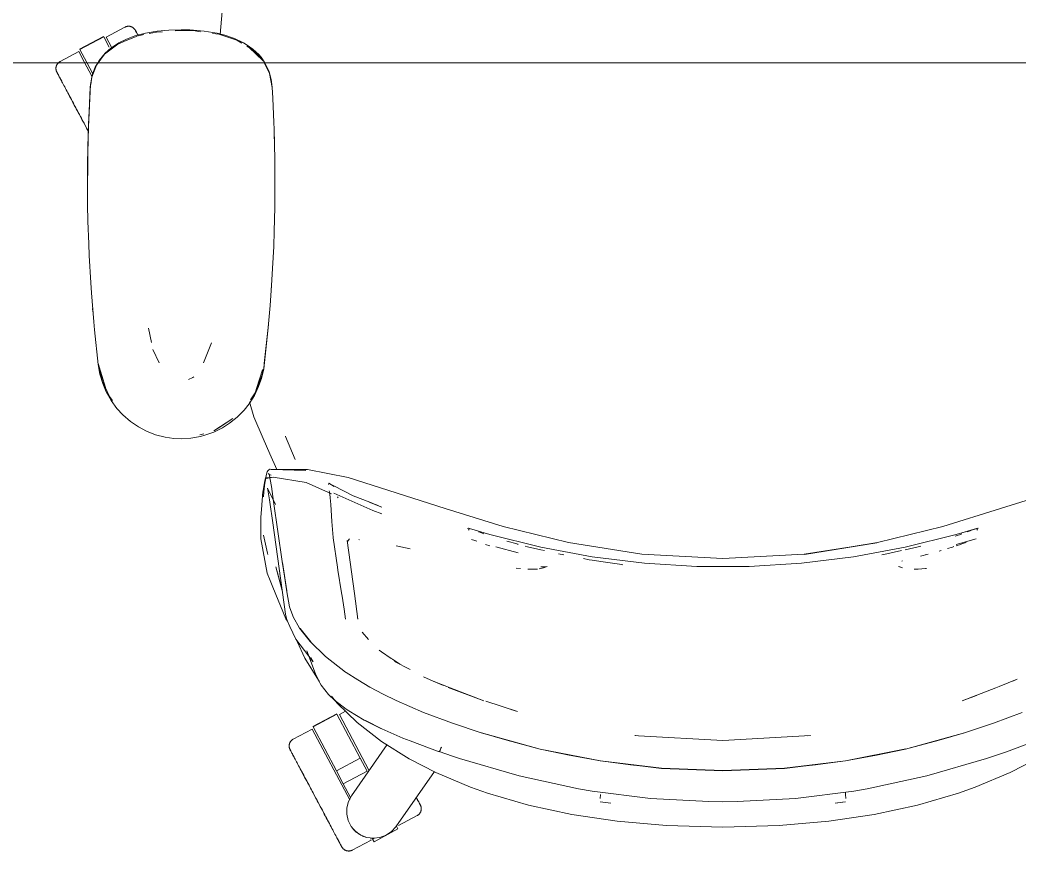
# Model space of a CAD drawing. Header units: millimetres. Extents: x 155927 to 317870, y -36033 to 97293.
# Drawn here: x 170493 to 171009, y 19776 to 20205 of the extents above; entities that cross this region are included whole.
import ezdxf

# ---------------------------------------------------------------- set-up
doc = ezdxf.new("R2010")
doc.units = ezdxf.units.MM
doc.header["$MEASUREMENT"] = 0
doc.layers.add('G-IMPT', color=8, linetype='CONTINUOUS', lineweight=9)
doc.layers.add('I-FURN', color=8, linetype='CONTINUOUS', lineweight=9)

msp = doc.modelspace()

# ---------------------------------------------------------------- linework, layer by layer
at = {"layer": 'G-IMPT'}
for p, q in [((170596.31, 20197.62), (170597.75, 20213.5)), ((170563.78, 20199.34), (170557.84, 20198.34)), ((170559.69, 20198.16), (170563.44, 20198.93)), ((170563.44, 20198.93), (170566.64, 20199.12)), ((170563.78, 20199.34), (170569.93, 20199.91)), ((170576.27, 20200.09), (170569.93, 20199.91)), ((170573.16, 20199.52), (170576.27, 20199.71)), ((170580.77, 20200), (170576.27, 20200.09)), ((170583.43, 20199.48), (170576.27, 20199.71)), ((170580.77, 20200), (170588.09, 20199.42)), ((170583.43, 20199.48), (170586.21, 20199.09)), ((170594.85, 20198.31), (170588.09, 20199.42)), ((170543.96, 20193.34), (170539.91, 20190.69)), ((170543.46, 20192.72), (170547.85, 20194.56)), ((170543.96, 20193.34), (170548.03, 20195.33)), ((170553.48, 20196.89), (170547.85, 20194.56)), ((170552.36, 20196.91), (170548.03, 20195.33)), ((170552.36, 20196.91), (170557.84, 20198.34)), ((170554.16, 20197.03), (170556.94, 20197.6)), ((170592.4, 20198.22), (170595.69, 20197.76)), ((170598.78, 20197.33), (170594.85, 20198.31)), ((170595.69, 20197.76), (170605.08, 20194.73)), ((170598.78, 20197.33), (170603.86, 20195.59)), ((170603.86, 20195.59), (170608.5, 20193.38)), ((170605.08, 20194.73), (170607.53, 20193.26)), ((170608.5, 20193.38), (170609.87, 20192.58)), ((170536.67, 20187.5), (170543.46, 20192.72)), ((170539.91, 20190.69), (170536.87, 20188.02)), ((170613.33, 20190.13), (170609.87, 20192.58)), ((170610.23, 20191.65), (170613.38, 20189.76)), ((170611.3, 20190.96), (170618.69, 20184.05)), ((170611.3, 20190.96), (170612.77, 20189.68)), ((170612.92, 20189.54), (170616.46, 20186.47)), ((170616.38, 20187.27), (170613.33, 20190.13)), ((170613.38, 20189.76), (170618.69, 20184.05)), ((170531.84, 20180.85), (170533.11, 20183.09)), ((170532.5, 20181.88), (170533.4, 20183.09)), ((170533.11, 20183.09), (170533.79, 20184.28)), ((170533.4, 20183.09), (170536.67, 20187.5)), ((170533.79, 20184.28), (170536.87, 20188.02)), ((170616.38, 20187.27), (170617.51, 20185.94)), ((170618.69, 20184.05), (170616.46, 20186.47)), ((170619.46, 20183.09), (170617.51, 20185.94)), ((170619.79, 20181.82), (170619.17, 20183.09)), ((170530.09, 20175.68), (170532.5, 20181.88)), ((170531.84, 20180.85), (170530.44, 20177.21)), ((170619.71, 20182.72), (170621.7, 20178.4)), ((170619.79, 20181.82), (170621.9, 20177.56)), ((170622.77, 20174.45), (170621.7, 20178.4)), ((170529.38, 20171.82), (170529.63, 20173.47)), ((170530.09, 20175.68), (170529.51, 20171.83)), ((170530.08, 20175.86), (170529.63, 20173.47)), ((170530.08, 20175.86), (170530.44, 20177.21)), ((170621.9, 20177.56), (170623.27, 20170.21)), ((170623.27, 20170.44), (170622.77, 20174.45)), ((170528.29, 20150.03), (170529.38, 20171.82)), ((170528.29, 20150.03), (170529.27, 20170.21)), ((170528.33, 20151.24), (170529.38, 20171.82)), ((170529.18, 20167.98), (170529.27, 20170.21)), ((170529.38, 20171.82), (170529.27, 20170.21)), ((170623.55, 20164.77), (170623.27, 20170.44)), ((170623.55, 20164.77), (170624.16, 20152.21)), ((170624.29, 20148.67), (170624.16, 20152.21)), ((170527.83, 20129.85), (170528.33, 20151.24)), ((170527.83, 20129.85), (170528.29, 20150.03)), ((170527.99, 20139.68), (170528.33, 20151.24)), ((170528.33, 20151.24), (170528.29, 20150.03)), ((170624.67, 20133), (170624.29, 20148.67)), ((170624.35, 20145.27), (170624.49, 20141.94)), ((170624.49, 20139.72), (170624.49, 20141.94)), ((170527.99, 20139.68), (170527.78, 20120.46)), ((170527.83, 20129.85), (170527.99, 20139.68)), ((170527.87, 20109.66), (170527.99, 20139.68)), ((170527.85, 20131.88), (170527.92, 20133.79)), ((170527.87, 20129.22), (170527.85, 20131.88)), ((170624.67, 20133), (170624.72, 20128.49)), ((170527.87, 20109.66), (170527.83, 20129.85)), ((170624.72, 20128.49), (170624.71, 20113.77)), ((170527.87, 20109.66), (170527.78, 20120.46)), ((170624.64, 20108.3), (170624.71, 20113.77)), ((170527.87, 20109.66), (170528.04, 20101.24)), ((170624.64, 20108.3), (170624.34, 20096)), ((170528.43, 20089.49), (170528.04, 20101.24)), ((170624.42, 20099.87), (170624.5, 20101.52)), ((170624.5, 20101.52), (170624.5, 20103.6)), ((170528.18, 20096.31), (170528.16, 20097.8)), ((170528.29, 20094.37), (170528.18, 20096.31)), ((170624.05, 20088.12), (170624.34, 20096)), ((170528.43, 20089.49), (170528.68, 20083.46)), ((170624.05, 20088.12), (170623.51, 20076.81)), ((170529.49, 20069.32), (170528.68, 20083.46)), ((170622.95, 20067.94), (170623.51, 20076.81)), ((170529.82, 20064.23), (170529.49, 20069.32)), ((170529.82, 20064.23), (170531.06, 20049.18)), ((170622.95, 20067.94), (170622.22, 20057.65)), ((170622.81, 20065.9), (170622.68, 20064.48)), ((170622.81, 20065.9), (170622.9, 20067.8)), ((170530.47, 20056.05), (170530.63, 20054.38)), ((170621.24, 20046.25), (170622.22, 20057.65)), ((170531.06, 20049.18), (170531.41, 20045.05)), ((170531.41, 20045.05), (170533.31, 20027.12)), ((170559.28, 20045.84), (170560.86, 20038.4)), ((170618.88, 20024.82), (170621.34, 20047.77)), ((170618.88, 20024.82), (170621.24, 20046.25)), ((170621.34, 20047.77), (170619.22, 20027.64)), ((170564.89, 20028.01), (170561.62, 20034.79)), ((170591.98, 20038.34), (170587.84, 20027.91)), ((170533.31, 20027.64), (170537.15, 20015.17)), ((170533.31, 20027.64), (170534.23, 20024.32)), ((170533.31, 20027.12), (170534.21, 20022.08)), ((170535.36, 20018.67), (170533.44, 20027.07)), ((170537.15, 20015.17), (170534.23, 20024.32)), ((170614.48, 20012.47), (170618.3, 20024.32)), ((170615.39, 20015.17), (170618.3, 20024.32)), ((170618.88, 20024.82), (170617.73, 20019.86)), ((170618.67, 20024.74), (170618.09, 20021.69)), ((170618.88, 20024.82), (170619.22, 20027.64)), ((170535.68, 20017.21), (170534.21, 20022.08)), ((170535.36, 20018.67), (170539.1, 20010.6)), ((170580.09, 20019.37), (170582.31, 20020.39)), ((170582.31, 20020.39), (170582.77, 20020.68)), ((170618.09, 20021.69), (170614.48, 20012.47)), ((170616.28, 20015.72), (170617.73, 20019.86)), ((170537.49, 20012.98), (170535.68, 20017.21)), ((170537.49, 20012.98), (170540, 20008.54)), ((170614.09, 20011.14), (170616.28, 20015.72)), ((170614.48, 20012.47), (170615.39, 20015.17)), ((170540.69, 20008.49), (170539.1, 20010.6)), ((170542.99, 20004.45), (170540, 20008.54)), ((170614.09, 20011.14), (170611.36, 20006.82)), ((170613.8, 19999.98), (170611.55, 20007.8)), ((170614.48, 20012.47), (170612.06, 20008.89)), ((170542.99, 20004.45), (170546.16, 20001.01)), ((170605.19, 19999.9), (170608.74, 20003.51)), ((170608.74, 20003.51), (170611.36, 20006.82)), ((170550, 19997.69), (170546.16, 20001.01)), ((170554.16, 19994.86), (170550, 19997.69)), ((170593.06, 19992.86), (170603.01, 19999.18)), ((170596.74, 19995.02), (170603.01, 19999.18)), ((170605.19, 19999.9), (170601.21, 19996.72)), ((170613.8, 19999.98), (170618.66, 19988.86)), ((170554.16, 19994.86), (170558.33, 19992.67)), ((170558.33, 19992.67), (170563.04, 19990.84)), ((170593.16, 19992.21), (170588.38, 19990.5)), ((170593.06, 19992.86), (170596.74, 19995.02)), ((170593.16, 19992.21), (170597.67, 19994.45)), ((170597.67, 19994.45), (170601.21, 19996.72)), ((170567.91, 19989.58), (170563.04, 19990.84)), ((170567.91, 19989.58), (170572.42, 19988.93)), ((170576.27, 19988.76), (170572.42, 19988.93)), ((170576.27, 19988.76), (170581.31, 19989.05)), ((170581.31, 19989.05), (170586.26, 19989.93)), ((170587.95, 19991.3), (170585.92, 19990.68)), ((170586.26, 19989.93), (170588.38, 19990.5)), ((170618.66, 19988.86), (170622.08, 19981.02)), ((170630.08, 19990.08), (170630.19, 19989.82)), ((170635.11, 19977.96), (170630.19, 19989.82)), ((170622.08, 19981.02), (170625.65, 19972.85)), ((170620.16, 19969.82), (170620.71, 19971.69)), ((170621.03, 19972.22), (170620.71, 19971.69)), ((170621.03, 19972.22), (170621.52, 19972.6)), ((170622.1, 19972.99), (170621.52, 19972.6)), ((170622.1, 19972.99), (170622.96, 19972.8)), ((170640.66, 19972.38), (170622.21, 19972.96)), ((170622.21, 19972.96), (170622.68, 19972.86)), ((170640.66, 19972.38), (170622.68, 19972.86)), ((170641.54, 19972.82), (170622.68, 19972.86)), ((170622.68, 19972.86), (170622.85, 19972.83)), ((170622.96, 19972.8), (170622.85, 19972.83)), ((170662.5, 19968.62), (170641.54, 19972.82)), ((170619.36, 19966.13), (170618.55, 19961.88)), ((170619.36, 19966.13), (170619.81, 19968.45)), ((170619.62, 19966.54), (170619.54, 19965.93)), ((170619.62, 19966.54), (170620.16, 19969.82)), ((170623.76, 19968.84), (170619.81, 19968.45)), ((170620.22, 19968.22), (170623.8, 19968.9)), ((170620.22, 19968.22), (170623.76, 19968.84)), ((170621.75, 19970.33), (170621.35, 19970.83)), ((170621.91, 19969.74), (170621.35, 19970.83)), ((170621.91, 19969.74), (170621.74, 19970.36)), ((170621.74, 19970.36), (170622.85, 19964.09)), ((170622.29, 19970.01), (170621.75, 19970.33)), ((170622.29, 19970.01), (170622.79, 19969.93)), ((170640.84, 19966.19), (170623.8, 19968.9)), ((170640.84, 19966.19), (170654.02, 19960.2)), ((170712.74, 19952.63), (170662.5, 19968.62)), ((170999.86, 19952.63), (171050.1, 19968.62)), ((170617.7, 19952.09), (170618.51, 19961.41)), ((170618.51, 19961.41), (170618.55, 19961.88)), ((170619.03, 19961.24), (170618.81, 19958.65)), ((170619.03, 19961.24), (170619.54, 19965.93)), ((170624.95, 19954.69), (170620.94, 19963.12)), ((170620.94, 19963.12), (170621.09, 19962.25)), ((170621.09, 19962.25), (170621.92, 19957.23)), ((170623.96, 19956.24), (170622.85, 19964.09)), ((170652.37, 19965.11), (170652.52, 19965.8)), ((170652.52, 19965.8), (170652.65, 19965.83)), ((170652.65, 19965.83), (170652.82, 19965.86)), ((170652.65, 19965.83), (170655.36, 19963.99)), ((170652.65, 19965.83), (170655.11, 19964.48)), ((170652.69, 19961.85), (170652.96, 19961.08)), ((170652.98, 19961.01), (170652.96, 19961.08)), ((170653.27, 19958.55), (170652.98, 19961.01)), ((170665.22, 19959.2), (170655.11, 19964.48)), ((170621.92, 19957.23), (170622.14, 19955.94)), ((170623.57, 19945.27), (170622.14, 19955.94)), ((170628.52, 19925.36), (170623.96, 19956.24)), ((170653.27, 19958.55), (170653.31, 19958.18)), ((170653.56, 19954.77), (170653.31, 19958.18)), ((170675.32, 19951.65), (170655.16, 19960.57)), ((170657.33, 19958.19), (170657.06, 19958.63)), ((170665.22, 19959.2), (170673.69, 19955.94)), ((170678.58, 19953.93), (170673.48, 19955.95)), ((170673.48, 19955.95), (170678.01, 19954.16)), ((170673.69, 19955.94), (170678.58, 19953.93)), ((170617.7, 19952.09), (170617.36, 19948.13)), ((170653.56, 19954.77), (170654.2, 19945.93)), ((170679.91, 19949.9), (170675.32, 19951.65)), ((170678.58, 19953.93), (170680, 19953.37)), ((170712.74, 19952.63), (170742.72, 19943.45)), ((170969.89, 19943.45), (170999.86, 19952.63)), ((170617.36, 19948.13), (170617.36, 19943.96)), ((170654.82, 19937.68), (170654.2, 19945.93)), ((170617.39, 19936.99), (170617.36, 19943.96)), ((170623.57, 19945.27), (170630.25, 19898.06)), ((170724.31, 19942.4), (170724.54, 19942.49)), ((170724.54, 19942.49), (170724.77, 19942.44)), ((170725.08, 19941.4), (170724.7, 19942.01)), ((170724.77, 19942.44), (170725.07, 19942.36)), ((170725.08, 19941.4), (170724.93, 19941.61)), ((170725.07, 19942.36), (170725.34, 19942.3)), ((170735.76, 19939.22), (170725.34, 19942.3)), ((170730.57, 19940.38), (170729.91, 19940.62)), ((170730.57, 19940.38), (170732.66, 19939.64)), ((170776.4, 19935.14), (170742.72, 19943.45)), ((170969.89, 19943.45), (170936.2, 19935.14)), ((170976.84, 19939.22), (170988.06, 19942.49)), ((170976.84, 19939.22), (170987.66, 19942.34)), ((170976.84, 19939.22), (170987.37, 19942.28)), ((170982.61, 19940.6), (170983.59, 19940.95)), ((170983.59, 19940.95), (170984.66, 19941.35)), ((170987.37, 19942.28), (170987.66, 19942.34)), ((170987.52, 19941.4), (170987.91, 19942.01)), ((170987.52, 19941.4), (170987.67, 19941.61)), ((170988.06, 19942.49), (170988.3, 19942.36)), ((170617.39, 19936.99), (170620.63, 19919.3)), ((170618.8, 19938.86), (170620.84, 19929.55)), ((170654.83, 19937.6), (170654.82, 19937.68)), ((170654.83, 19937.6), (170657.04, 19922.39)), ((170663.21, 19936.95), (170661.96, 19935.38)), ((170662, 19935.59), (170662.04, 19935.83)), ((170662.09, 19936.09), (170662.04, 19935.83)), ((170665.83, 19908.76), (170662.09, 19936.09)), ((170668.15, 19936.59), (170668.5, 19936.55)), ((170728.01, 19936.1), (170726.35, 19936.71)), ((170728.01, 19936.1), (170729.02, 19935.72)), ((170762.08, 19932.68), (170735.76, 19939.22)), ((170745.19, 19935.64), (170744.5, 19935.85)), ((170749.19, 19934.53), (170745.19, 19935.64)), ((170776.4, 19935.14), (170814.31, 19929.14)), ((170936.2, 19935.14), (170898.46, 19928.88)), ((170950.52, 19932.68), (170976.84, 19939.22)), ((170976.83, 19938.59), (170976.38, 19938.44)), ((170976.83, 19938.59), (170979.06, 19939.33)), ((170976.83, 19934.03), (170987.26, 19937.06)), ((170979.86, 19939.62), (170979.06, 19939.33)), ((170982.01, 19935.15), (170979.85, 19934.39)), ((170694.63, 19931.91), (170687.37, 19933.33)), ((170735.77, 19933.38), (170733.56, 19934.11)), ((170738.86, 19932.94), (170750.38, 19929.72)), ((170749.19, 19934.53), (170750.33, 19934.21)), ((170750.33, 19934.21), (170750.51, 19934.16)), ((170755.35, 19932.91), (170754.05, 19933.24)), ((170755.35, 19932.91), (170762.1, 19931.35)), ((170762.08, 19932.68), (170788.75, 19927.74)), ((170764.07, 19930.9), (170762.1, 19931.35)), ((170898.29, 19929.14), (170935.82, 19934.88)), ((170898.46, 19928.88), (170935.82, 19934.88)), ((170950.52, 19932.68), (170923.85, 19927.74)), ((170941.11, 19929.2), (170948.53, 19930.9)), ((170950.5, 19931.36), (170957.26, 19932.91)), ((170957.26, 19932.91), (170958.54, 19933.25)), ((170969.13, 19930.96), (170968.01, 19930.63)), ((170974.91, 19932.74), (170972.42, 19931.95)), ((170975.7, 19932.99), (170974.91, 19932.74)), ((170979.13, 19934.14), (170976.83, 19933.37)), ((170979.13, 19934.14), (170979.85, 19934.39)), ((170620.84, 19929.55), (170621, 19928.98)), ((170628.52, 19925.36), (170630.85, 19910.17)), ((170628.61, 19924.76), (170630.91, 19909.6)), ((170628.61, 19924.76), (170630.85, 19910.17)), ((170774.12, 19928.7), (170771.31, 19929.24)), ((170784.22, 19926.77), (170787.13, 19926.22)), ((170788.75, 19925.97), (170787.13, 19926.22)), ((170788.75, 19927.74), (170815.67, 19924.45)), ((170794.38, 19925.12), (170788.75, 19925.97)), ((170794.38, 19925.12), (170802.9, 19923.83)), ((170814.31, 19929.14), (170856.3, 19926.78)), ((170898.29, 19929.14), (170856.3, 19926.78)), ((170923.85, 19927.74), (170896.93, 19924.45)), ((170938.48, 19928.72), (170941.11, 19929.2)), ((170948.71, 19925.46), (170949.12, 19925.59)), ((170962.34, 19929.05), (170958.48, 19928.06)), ((170962.34, 19929.05), (170960.81, 19928.66)), ((170625.12, 19922.48), (170628.48, 19910.59)), ((170625.12, 19922.48), (170628.63, 19909.53)), ((170657.04, 19922.39), (170657.28, 19920.84)), ((170657.28, 19920.84), (170659.15, 19909.06)), ((170751.58, 19921.65), (170749.49, 19921.86)), ((170760.43, 19921.25), (170755.38, 19921.34)), ((170755.38, 19921.34), (170757.65, 19921.26)), ((170760.43, 19921.25), (170757.65, 19921.26)), ((170763.54, 19922.1), (170761.38, 19921.5)), ((170764.44, 19922.57), (170762.14, 19922.54)), ((170762.28, 19922.53), (170762.14, 19922.54)), ((170765.49, 19922.79), (170763.54, 19922.1)), ((170764.44, 19922.57), (170765.49, 19922.79)), ((170802.9, 19923.83), (170804.56, 19923.64)), ((170842.74, 19922.79), (170815.67, 19924.45)), ((170842.74, 19922.79), (170869.86, 19922.79)), ((170869.86, 19922.79), (170896.93, 19924.45)), ((170947.11, 19922.79), (170949.06, 19922.1)), ((170947.11, 19922.79), (170947.97, 19922.61)), ((170955.21, 19921.25), (170955.9, 19921.26)), ((170957.28, 19921.36), (170955.9, 19921.26)), ((170957.28, 19921.36), (170960.98, 19921.63)), ((170960.98, 19921.63), (170961.47, 19921.67)), ((170620.63, 19919.3), (170622.22, 19915.44)), ((170623.61, 19912.07), (170622.22, 19915.44)), ((170630.41, 19895.62), (170623.61, 19912.07)), ((170632.21, 19901.93), (170630.91, 19909.6)), ((170659.41, 19907.41), (170659.15, 19909.06)), ((170660.47, 19900.57), (170659.41, 19907.41)), ((170665.83, 19908.76), (170667.61, 19895.4)), ((170633.96, 19897.13), (170632.21, 19901.93)), ((170660.47, 19900.57), (170661.22, 19895.5)), ((170630.25, 19898.06), (170630.9, 19895.06)), ((170631.18, 19894.45), (170630.41, 19895.62)), ((170632.46, 19891.7), (170630.9, 19895.06)), ((170633.96, 19897.13), (170634.18, 19896.71)), ((170637.47, 19890.88), (170634.18, 19896.71)), ((170667.61, 19895.4), (170667.46, 19895.87)), ((170635.53, 19885.12), (170632.46, 19891.7)), ((170642.89, 19883.91), (170637.47, 19890.88)), ((170637.79, 19890.65), (170643.19, 19883.7)), ((170637.79, 19890.65), (170640.38, 19887.28)), ((170673.11, 19884.9), (170669.77, 19888.81)), ((170644.44, 19873.47), (170635.53, 19885.12)), ((170640.15, 19875.36), (170636.17, 19883.99)), ((170643.19, 19883.7), (170640.38, 19887.28)), ((170642.89, 19883.91), (170650.79, 19876.18)), ((170641.21, 19879.13), (170645.72, 19867.22)), ((170679.74, 19878.63), (170678.64, 19879.38)), ((170684.87, 19875.14), (170679.74, 19878.63)), ((170647.28, 19863.91), (170640.15, 19875.36)), ((170644.44, 19873.47), (170643.33, 19875.42)), ((170650.79, 19876.18), (170661.22, 19868.16)), ((170685.45, 19874.74), (170684.87, 19875.14)), ((170689.21, 19872.18), (170685.45, 19874.74)), ((170689.21, 19872.18), (170686.43, 19873.69)), ((170694.54, 19869.5), (170686.43, 19873.69)), ((170661.22, 19868.16), (170661.48, 19867.99)), ((170667.58, 19864.1), (170661.48, 19867.99)), ((170646.79, 19864.99), (170645.72, 19867.22)), ((170647.97, 19862.56), (170646.79, 19864.99)), ((170647.28, 19863.91), (170647.78, 19863.15)), ((170667.58, 19864.1), (170673.81, 19860.34)), ((170701.58, 19865.63), (170706.43, 19863.43)), ((170706.43, 19863.43), (170711.87, 19861.12)), ((170706.43, 19863.43), (170713.51, 19860.71)), ((170999.09, 19860.71), (171008.42, 19864.43)), ((171008.42, 19864.43), (171006.17, 19863.43)), ((170647.97, 19862.56), (170648.58, 19861.42)), ((170648.58, 19861.42), (170652.44, 19856.56)), ((170680.6, 19856.77), (170673.81, 19860.34)), ((170715.24, 19860.05), (170713.51, 19860.71)), ((170732.68, 19853.33), (170714.28, 19860.15)), ((170732.68, 19853.33), (170715.24, 19860.05)), ((170979.92, 19853.33), (170997.37, 19860.05)), ((170997.37, 19860.05), (170999.09, 19860.71)), ((170655.47, 19853.66), (170652.44, 19856.56)), ((170653.89, 19855.67), (170656.89, 19851.99)), ((170655.47, 19853.66), (170661.6, 19848.95)), ((170680.6, 19856.77), (170687.32, 19853.38)), ((170701.55, 19847.2), (170687.32, 19853.38)), ((170750.16, 19847.8), (170733.67, 19853.05)), ((170979.92, 19853.33), (170987.35, 19856.06)), ((170656.89, 19851.99), (170667.18, 19842.03)), ((170661.6, 19848.95), (170662.89, 19848.08)), ((170670.89, 19843.35), (170662.89, 19848.08)), ((170750.16, 19847.8), (170746.72, 19848.88)), ((170679.5, 19839.04), (170670.89, 19843.35)), ((170679.94, 19838.82), (170670.89, 19843.35)), ((170670.89, 19843.35), (170671.49, 19843.05)), ((170679.94, 19838.82), (170671.49, 19843.05)), ((170701.55, 19847.2), (170716.43, 19841.74)), ((170996.17, 19841.74), (171011.05, 19847.2)), ((170679.78, 19832.23), (170667.18, 19842.03)), ((170679.5, 19839.04), (170679.94, 19838.82)), ((170679.94, 19838.82), (170690.9, 19834.05)), ((170731.34, 19836.74), (170716.43, 19841.74)), ((170996.17, 19841.74), (170981.26, 19836.74)), ((170679.78, 19832.23), (170694.08, 19823.25)), ((170690.9, 19834.05), (170694.58, 19832.57)), ((170694.58, 19832.57), (170709.54, 19827)), ((170761.84, 19828.35), (170731.34, 19836.74)), ((170744.6, 19833.01), (170731.43, 19836.78)), ((170761.84, 19828.35), (170731.43, 19836.78)), ((170744.6, 19833.01), (170761.84, 19828.35)), ((170812.57, 19835.12), (170810.8, 19835.38)), ((170811.02, 19835.4), (170811.27, 19835.35)), ((170812.57, 19835.12), (170811.27, 19835.35)), ((170856.3, 19832.79), (170812.57, 19835.12)), ((170856.3, 19832.85), (170812.57, 19835.12)), ((170856.3, 19832.85), (170901.64, 19835.35)), ((170901.64, 19835.35), (170900.03, 19835.12)), ((170900.03, 19835.12), (170901.33, 19835.35)), ((170901.58, 19835.4), (170901.33, 19835.35)), ((170950.76, 19828.35), (170981.17, 19836.78)), ((170950.76, 19828.35), (170981.26, 19836.74)), ((170968.01, 19833.01), (170950.76, 19828.35)), ((170968.01, 19833.01), (170981.17, 19836.78)), ((171002.95, 19826.97), (171018.02, 19832.57)), ((170709.54, 19827), (170709.67, 19827.04)), ((170709.67, 19827.04), (170709.54, 19827.04)), ((170709.54, 19827.04), (170716.47, 19824.63)), ((170709.67, 19827.04), (170709.94, 19827.44)), ((170709.67, 19827.04), (170709.72, 19827.05)), ((170709.94, 19827.44), (170709.72, 19827.05)), ((170710.32, 19828.27), (170709.94, 19827.44)), ((170710.04, 19827.62), (170709.94, 19827.44)), ((170710.32, 19828.27), (170710.04, 19827.62)), ((170710.32, 19828.27), (170710.75, 19829.32)), ((170710.32, 19828.27), (170710.52, 19828.73)), ((170710.75, 19829.32), (170710.52, 19828.73)), ((170761.84, 19828.35), (170792.97, 19822.18)), ((170761.84, 19828.35), (170776.86, 19825.28)), ((170761.84, 19828.35), (170792.89, 19822.18)), ((170919.63, 19822.18), (170950.88, 19828.39)), ((170950.88, 19828.39), (170919.71, 19822.18)), ((170950.76, 19828.35), (170935.74, 19825.28)), ((171002.95, 19826.97), (170996.13, 19824.63)), ((170694.08, 19823.25), (170707.86, 19816.16)), ((170720.08, 19823.44), (170716.47, 19824.63)), ((170750.91, 19814.49), (170720.08, 19823.44)), ((170792.97, 19822.18), (170776.86, 19825.28)), ((170824.48, 19818.35), (170792.89, 19822.18)), ((170824.52, 19818.39), (170792.97, 19822.18)), ((170792.97, 19822.18), (170808.45, 19820.23)), ((170888.08, 19818.39), (170919.63, 19822.18)), ((170888.12, 19818.35), (170919.71, 19822.18)), ((170904.16, 19820.23), (170919.63, 19822.18)), ((170919.63, 19822.18), (170935.74, 19825.28)), ((170992.52, 19823.44), (170961.7, 19814.49)), ((170992.52, 19823.44), (170996.13, 19824.63)), ((171004.75, 19816.16), (171018.52, 19823.25)), ((170824.52, 19818.39), (170808.45, 19820.23)), ((170824.48, 19818.35), (170856.3, 19817.02)), ((170839.42, 19817.72), (170824.52, 19818.39)), ((170824.52, 19818.39), (170856.3, 19817.25)), ((170839.42, 19817.72), (170856.3, 19817.25)), ((170888.08, 19818.39), (170856.3, 19817.25)), ((170856.3, 19817.02), (170888.12, 19818.35)), ((170873.18, 19817.72), (170856.3, 19817.25)), ((170888.08, 19818.39), (170873.18, 19817.72)), ((170904.16, 19820.23), (170888.08, 19818.39)), ((170725.83, 19808.65), (170707.86, 19816.16)), ((170750.91, 19814.49), (170781.7, 19807.83)), ((170930.91, 19807.83), (170961.7, 19814.49)), ((170986.77, 19808.65), (171004.75, 19816.16)), ((170734.56, 19805.57), (170725.83, 19808.65)), ((170788.62, 19806.64), (170781.7, 19807.83)), ((170818.79, 19802.83), (170788.62, 19806.64)), ((170893.82, 19802.83), (170923.99, 19806.64)), ((170919.63, 19806.09), (170919.67, 19804.85)), ((170923.99, 19806.64), (170930.91, 19807.83)), ((170986.77, 19808.65), (170978.04, 19805.57)), ((170734.56, 19805.57), (170755.81, 19799.4)), ((170792.93, 19804.85), (170792.86, 19802.76)), ((170792.86, 19802.76), (170792.86, 19802.87)), ((170792.89, 19800.99), (170798.3, 19800.34)), ((170848.99, 19801.22), (170818.79, 19802.83)), ((170848.99, 19801.22), (170856.3, 19801.12)), ((170863.61, 19801.22), (170856.3, 19801.12)), ((170863.61, 19801.22), (170893.82, 19802.83)), ((170919.72, 19800.99), (170914.3, 19800.34)), ((170918.07, 19800.91), (170914.3, 19800.34)), ((170919.75, 19802.76), (170919.67, 19804.85)), ((170919.75, 19802.76), (170919.75, 19802.87)), ((170978.04, 19805.57), (170956.8, 19799.4)), ((170755.81, 19799.4), (170778.17, 19794.58)), ((170956.8, 19799.4), (170934.43, 19794.58)), ((170778.17, 19794.58), (170801.59, 19791.09)), ((170801.59, 19791.09), (170827.16, 19788.83)), ((170885.44, 19788.83), (170911.01, 19791.09)), ((170911.01, 19791.09), (170934.43, 19794.58)), ((170827.16, 19788.83), (170856.3, 19787.98)), ((170856.3, 19787.98), (170885.44, 19788.83))]:
    msp.add_line(p, q, dxfattribs=at)
at = {"layer": 'I-FURN'}
for p, q in [((170547.13, 20201.46), (170537.45, 20196.31)), ((170547.13, 20201.46), (170547.28, 20201.53)), ((170547.28, 20201.53), (170547.42, 20201.6)), ((170547.42, 20201.6), (170547.57, 20201.66)), ((170547.57, 20201.66), (170547.72, 20201.72)), ((170547.72, 20201.72), (170547.88, 20201.76)), ((170547.88, 20201.76), (170548.03, 20201.81)), ((170548.03, 20201.81), (170548.19, 20201.84)), ((170548.19, 20201.84), (170548.35, 20201.87)), ((170548.35, 20201.87), (170548.51, 20201.9)), ((170548.51, 20201.9), (170548.67, 20201.92)), ((170548.67, 20201.92), (170548.83, 20201.93)), ((170548.83, 20201.93), (170548.99, 20201.93)), ((170548.99, 20201.93), (170549.15, 20201.93)), ((170549.15, 20201.93), (170549.31, 20201.92)), ((170549.31, 20201.92), (170549.47, 20201.91)), ((170549.47, 20201.91), (170549.63, 20201.89)), ((170549.63, 20201.89), (170549.79, 20201.86)), ((170549.79, 20201.86), (170549.95, 20201.82)), ((170549.95, 20201.82), (170550.11, 20201.78)), ((170550.11, 20201.78), (170550.26, 20201.74)), ((170550.26, 20201.74), (170550.41, 20201.69)), ((170550.41, 20201.69), (170550.56, 20201.63)), ((170550.56, 20201.63), (170550.71, 20201.56)), ((170550.71, 20201.56), (170550.86, 20201.49)), ((170550.86, 20201.49), (170551, 20201.42)), ((170551, 20201.42), (170551.14, 20201.33)), ((170551.14, 20201.33), (170551.27, 20201.25)), ((170551.27, 20201.25), (170551.4, 20201.15)), ((170551.4, 20201.15), (170551.53, 20201.06)), ((170551.53, 20201.06), (170551.66, 20200.95)), ((170551.66, 20200.95), (170551.78, 20200.85)), ((170551.78, 20200.85), (170551.89, 20200.73)), ((170551.89, 20200.73), (170552, 20200.62)), ((170552, 20200.62), (170552.11, 20200.5)), ((170552.11, 20200.5), (170552.21, 20200.37)), ((170552.21, 20200.37), (170552.31, 20200.24)), ((170552.31, 20200.24), (170552.4, 20200.11)), ((170552.4, 20200.11), (170552.48, 20199.97)), ((170552.48, 20199.97), (170552.56, 20199.83)), ((170552.56, 20199.83), (170552.58, 20199.79)), ((170552.58, 20199.79), (170552.59, 20199.77)), ((170552.59, 20199.79), (170552.58, 20199.79)), ((170552.61, 20199.75), (170552.59, 20199.79)), ((170552.59, 20199.77), (170552.63, 20199.71)), ((170552.65, 20199.66), (170552.61, 20199.75)), ((170552.63, 20199.71), (170552.68, 20199.61)), ((170552.72, 20199.54), (170552.65, 20199.66)), ((170552.68, 20199.61), (170552.75, 20199.47)), ((170552.8, 20199.38), (170552.72, 20199.54)), ((170552.75, 20199.47), (170552.85, 20199.29)), ((170552.91, 20199.18), (170552.8, 20199.38)), ((170552.85, 20199.29), (170552.97, 20199.07)), ((170553.04, 20198.94), (170552.91, 20199.18)), ((170552.97, 20199.07), (170553.1, 20198.81)), ((170553.19, 20198.66), (170553.04, 20198.94)), ((170553.1, 20198.81), (170553.26, 20198.52)), ((170553.36, 20198.34), (170553.19, 20198.66)), ((170553.26, 20198.52), (170553.44, 20198.18)), ((170536.13, 20196.67), (170523.76, 20190.09)), ((170523.86, 20189.92), (170536.22, 20196.49)), ((170536.22, 20196.49), (170539.03, 20191.2)), ((170537.45, 20196.31), (170540.21, 20191.12)), ((170553.55, 20197.99), (170553.36, 20198.34)), ((170553.44, 20198.18), (170553.64, 20197.81)), ((170553.75, 20197.59), (170553.55, 20197.99)), ((170553.64, 20197.81), (170553.86, 20197.4)), ((170553.98, 20197.16), (170553.75, 20197.59)), ((170523.32, 20188.8), (170513.63, 20183.65)), ((170523.32, 20188.8), (170526.13, 20183.51)), ((170527.41, 20183.23), (170523.86, 20189.92)), ((169394.07, 20183.09), (171394.07, 20183.09)), ((171394.07, 20183.09), (169394.07, 20183.09)), ((170512.58, 20182.84), (170512.69, 20182.96)), ((170512.69, 20182.96), (170512.81, 20183.07)), ((170512.81, 20183.07), (170512.93, 20183.17)), ((170512.93, 20183.17), (170513.06, 20183.28)), ((170513.06, 20183.28), (170513.19, 20183.37)), ((170513.19, 20183.37), (170513.32, 20183.46)), ((170513.32, 20183.46), (170513.46, 20183.55)), ((170513.46, 20183.55), (170513.6, 20183.63)), ((170513.6, 20183.63), (170513.63, 20183.65)), ((170526.13, 20183.51), (170530.05, 20176.13)), ((170530.51, 20177.41), (170527.41, 20183.23)), ((170511.5, 20180.22), (170511.51, 20180.38)), ((170511.5, 20180.05), (170511.5, 20180.22)), ((170511.5, 20179.89), (170511.5, 20180.05)), ((170511.51, 20179.73), (170511.5, 20179.89)), ((170511.51, 20180.38), (170511.52, 20180.54)), ((170511.53, 20179.57), (170511.51, 20179.73)), ((170511.52, 20180.54), (170511.54, 20180.7)), ((170511.55, 20179.41), (170511.53, 20179.57)), ((170511.54, 20180.7), (170511.57, 20180.86)), ((170511.58, 20179.25), (170511.55, 20179.41)), ((170511.57, 20180.86), (170511.6, 20181.01)), ((170511.62, 20179.1), (170511.58, 20179.25)), ((170511.6, 20181.01), (170511.64, 20181.17)), ((170511.66, 20178.94), (170511.62, 20179.1)), ((170511.64, 20181.17), (170511.69, 20181.32)), ((170511.71, 20178.79), (170511.66, 20178.94)), ((170511.69, 20181.32), (170511.74, 20181.48)), ((170511.77, 20178.64), (170511.71, 20178.79)), ((170511.74, 20181.48), (170511.8, 20181.63)), ((170511.83, 20178.49), (170511.77, 20178.64)), ((170511.8, 20181.63), (170511.87, 20181.77)), ((170511.9, 20178.34), (170511.83, 20178.49)), ((170511.87, 20181.77), (170511.94, 20181.92)), ((170511.97, 20178.2), (170511.9, 20178.34)), ((170511.94, 20181.92), (170512.01, 20182.06)), ((170511.97, 20178.19), (170511.97, 20178.2)), ((170511.97, 20178.2), (170511.98, 20178.18)), ((170511.99, 20178.15), (170511.97, 20178.19)), ((170511.98, 20178.18), (170512.01, 20178.12)), ((170512.04, 20178.07), (170511.99, 20178.15)), ((170512.01, 20182.06), (170512.09, 20182.2)), ((170512.01, 20178.12), (170512.06, 20178.02)), ((170512.1, 20177.95), (170512.04, 20178.07)), ((170512.06, 20178.02), (170512.14, 20177.88)), ((170512.09, 20182.2), (170512.18, 20182.34)), ((170512.19, 20177.78), (170512.1, 20177.95)), ((170512.14, 20177.88), (170512.23, 20177.7)), ((170512.18, 20182.34), (170512.27, 20182.47)), ((170512.27, 20182.47), (170512.37, 20182.6)), ((170512.37, 20182.6), (170512.47, 20182.72)), ((170512.47, 20182.72), (170512.58, 20182.84)), ((170512.29, 20177.58), (170512.19, 20177.78)), ((170512.23, 20177.7), (170512.35, 20177.48)), ((170512.42, 20177.34), (170512.29, 20177.58)), ((170512.35, 20177.48), (170512.49, 20177.22)), ((170512.57, 20177.06), (170512.42, 20177.34)), ((170512.49, 20177.22), (170512.65, 20176.92)), ((170512.74, 20176.75), (170512.57, 20177.06)), ((170512.65, 20176.92), (170512.82, 20176.59)), ((170512.93, 20176.39), (170512.74, 20176.75)), ((170512.82, 20176.59), (170513.02, 20176.21)), ((170513.14, 20176), (170512.93, 20176.39)), ((170513.02, 20176.21), (170513.24, 20175.8)), ((170513.37, 20175.57), (170513.14, 20176)), ((170513.24, 20175.8), (170513.48, 20175.36)), ((170513.61, 20175.1), (170513.37, 20175.57)), ((170513.48, 20175.36), (170513.73, 20174.88)), ((170513.88, 20174.6), (170513.61, 20175.1)), ((170513.73, 20174.88), (170514.01, 20174.36)), ((170514.17, 20174.06), (170513.88, 20174.6)), ((170514.01, 20174.36), (170514.3, 20173.81)), ((170514.47, 20173.5), (170514.17, 20174.06)), ((170514.3, 20173.81), (170514.61, 20173.22)), ((170514.61, 20173.22), (170514.94, 20172.61)), ((170514.94, 20172.61), (170515.29, 20171.96)), ((170515.29, 20171.96), (170515.65, 20171.28)), ((170515.65, 20171.28), (170516.02, 20170.57)), ((170516.02, 20170.57), (170516.41, 20169.84)), ((170516.41, 20169.84), (170516.82, 20169.08)), ((170516.82, 20169.08), (170517.24, 20168.29)), ((170517.24, 20168.29), (170517.67, 20167.48)), ((170517.67, 20167.48), (170518.11, 20166.64)), ((170518.36, 20166.18), (170517.91, 20167.03)), ((170518.11, 20166.64), (170518.57, 20165.79)), ((170518.82, 20165.31), (170518.36, 20166.18)), ((170518.57, 20165.79), (170519.03, 20164.91)), ((170519.29, 20164.43), (170518.82, 20165.31)), ((170519.03, 20164.91), (170519.51, 20164.01)), ((170519.77, 20163.52), (170519.29, 20164.43)), ((170519.51, 20164.01), (170520, 20163.1)), ((170520.26, 20162.6), (170519.77, 20163.52)), ((170520, 20163.1), (170520.49, 20162.17)), ((170520.76, 20161.66), (170520.26, 20162.6)), ((170520.49, 20162.17), (170520.99, 20161.22)), ((170521.27, 20160.71), (170520.76, 20161.66)), ((170520.99, 20161.22), (170521.5, 20160.27)), ((170521.78, 20159.75), (170521.27, 20160.71)), ((170521.5, 20160.27), (170522.02, 20159.3)), ((170522.3, 20158.77), (170521.78, 20159.75)), ((170522.02, 20159.3), (170522.54, 20158.32)), ((170522.82, 20157.79), (170522.3, 20158.77)), ((170522.54, 20158.32), (170523.06, 20157.33)), ((170523.35, 20156.8), (170522.82, 20157.79)), ((170523.06, 20157.33), (170523.59, 20156.34)), ((170523.88, 20155.8), (170523.35, 20156.8)), ((170523.59, 20156.34), (170524.12, 20155.34)), ((170524.41, 20154.8), (170523.88, 20155.8)), ((170524.12, 20155.34), (170524.66, 20154.34)), ((170524.94, 20153.79), (170524.41, 20154.8)), ((170524.66, 20154.34), (170525.19, 20153.33)), ((170525.48, 20152.79), (170524.94, 20153.79)), ((170525.19, 20153.33), (170525.72, 20152.33)), ((170526.01, 20151.78), (170525.48, 20152.79)), ((170525.72, 20152.33), (170526.26, 20151.32)), ((170526.55, 20150.78), (170526.01, 20151.78)), ((170526.26, 20151.32), (170526.79, 20150.32)), ((170527.08, 20149.78), (170526.55, 20150.78)), ((170526.79, 20150.32), (170527.32, 20149.32)), ((170527.61, 20148.79), (170527.08, 20149.78)), ((170527.32, 20149.32), (170527.85, 20148.33)), ((170528.13, 20147.8), (170527.61, 20148.79)), ((170527.85, 20148.33), (170528.37, 20147.35)), ((170661.16, 19847.86), (170658.01, 19846.18)), ((170656.69, 19846.54), (170644.32, 19839.96)), ((170644.41, 19839.79), (170656.78, 19846.36)), ((170656.78, 19846.36), (170668.85, 19823.66)), ((170658.01, 19846.18), (170673.26, 19817.48)), ((170643.88, 19838.67), (170634.19, 19833.52)), ((170643.88, 19838.67), (170663.34, 19802.06)), ((170656.49, 19817.08), (170644.41, 19839.79)), ((170632.42, 19831.64), (170632.5, 19831.79)), ((170632.5, 19831.79), (170632.57, 19831.93)), ((170632.57, 19831.93), (170632.65, 19832.07)), ((170632.65, 19832.07), (170632.74, 19832.21)), ((170632.74, 19832.21), (170632.83, 19832.34)), ((170632.83, 19832.34), (170632.93, 19832.47)), ((170632.93, 19832.47), (170633.03, 19832.59)), ((170633.03, 19832.59), (170633.14, 19832.71)), ((170633.14, 19832.71), (170633.25, 19832.83)), ((170633.25, 19832.83), (170633.37, 19832.94)), ((170633.37, 19832.94), (170633.49, 19833.04)), ((170633.49, 19833.04), (170633.62, 19833.15)), ((170633.62, 19833.15), (170633.75, 19833.24)), ((170633.75, 19833.24), (170633.88, 19833.33)), ((170633.88, 19833.33), (170634.02, 19833.42)), ((170634.02, 19833.42), (170634.16, 19833.5)), ((170634.16, 19833.5), (170634.19, 19833.52)), ((170632.06, 19830.09), (170632.07, 19830.25)), ((170632.06, 19829.92), (170632.06, 19830.09)), ((170632.06, 19829.76), (170632.06, 19829.92)), ((170632.07, 19829.6), (170632.06, 19829.76)), ((170632.07, 19830.25), (170632.08, 19830.41)), ((170632.09, 19829.44), (170632.07, 19829.6)), ((170632.08, 19830.41), (170632.1, 19830.57)), ((170632.11, 19829.28), (170632.09, 19829.44)), ((170632.1, 19830.57), (170632.13, 19830.73)), ((170632.14, 19829.12), (170632.11, 19829.28)), ((170632.13, 19830.73), (170632.16, 19830.88)), ((170632.18, 19828.97), (170632.14, 19829.12)), ((170632.16, 19830.88), (170632.2, 19831.04)), ((170632.22, 19828.81), (170632.18, 19828.97)), ((170632.2, 19831.04), (170632.25, 19831.19)), ((170632.27, 19828.66), (170632.22, 19828.81)), ((170632.25, 19831.19), (170632.3, 19831.35)), ((170632.33, 19828.51), (170632.27, 19828.66)), ((170632.3, 19831.35), (170632.36, 19831.5)), ((170632.39, 19828.36), (170632.33, 19828.51)), ((170632.36, 19831.5), (170632.42, 19831.64)), ((170632.45, 19828.21), (170632.39, 19828.36)), ((170632.53, 19828.07), (170632.45, 19828.21)), ((170632.53, 19828.06), (170632.53, 19828.07)), ((170632.53, 19828.07), (170632.54, 19828.05)), ((170632.55, 19828.02), (170632.53, 19828.06)), ((170632.54, 19828.05), (170632.57, 19827.99)), ((170632.6, 19827.94), (170632.55, 19828.02)), ((170632.57, 19827.99), (170632.62, 19827.89)), ((170632.66, 19827.82), (170632.6, 19827.94)), ((170632.62, 19827.89), (170632.7, 19827.75)), ((170632.75, 19827.65), (170632.66, 19827.82)), ((170632.7, 19827.75), (170632.79, 19827.57)), ((170632.85, 19827.45), (170632.75, 19827.65)), ((170632.79, 19827.57), (170632.91, 19827.35)), ((170632.98, 19827.21), (170632.85, 19827.45)), ((170632.91, 19827.35), (170633.05, 19827.09)), ((170633.13, 19826.93), (170632.98, 19827.21)), ((170633.05, 19827.09), (170633.21, 19826.79)), ((170633.3, 19826.62), (170633.13, 19826.93)), ((170633.21, 19826.79), (170633.38, 19826.46)), ((170633.49, 19826.26), (170633.3, 19826.62)), ((170664.24, 19804.25), (170682.74, 19830.68)), ((170633.38, 19826.46), (170633.58, 19826.08)), ((170633.7, 19825.87), (170633.49, 19826.26)), ((170633.58, 19826.08), (170633.8, 19825.67)), ((170633.93, 19825.44), (170633.7, 19825.87)), ((170633.8, 19825.67), (170634.04, 19825.23)), ((170634.17, 19824.97), (170633.93, 19825.44)), ((170634.04, 19825.23), (170634.29, 19824.75)), ((170634.44, 19824.47), (170634.17, 19824.97)), ((170634.29, 19824.75), (170634.57, 19824.23)), ((170634.73, 19823.93), (170634.44, 19824.47)), ((170634.57, 19824.23), (170634.86, 19823.68)), ((170635.03, 19823.37), (170634.73, 19823.93)), ((170634.86, 19823.68), (170635.17, 19823.09)), ((170635.17, 19823.09), (170635.5, 19822.48)), ((170635.5, 19822.48), (170635.84, 19821.83)), ((170635.84, 19821.83), (170636.21, 19821.15)), ((170656.49, 19817.08), (170668.85, 19823.66)), ((170668.85, 19823.66), (170672.38, 19817.01)), ((170636.21, 19821.15), (170636.58, 19820.44)), ((170636.58, 19820.44), (170636.97, 19819.71)), ((170636.97, 19819.71), (170637.38, 19818.95)), ((170637.38, 19818.95), (170637.8, 19818.16)), ((170637.8, 19818.16), (170638.23, 19817.35)), ((170638.23, 19817.35), (170638.67, 19816.51)), ((170638.92, 19816.05), (170638.47, 19816.9)), ((170638.67, 19816.51), (170639.13, 19815.66)), ((170660.02, 19810.44), (170656.49, 19817.08)), ((170660.02, 19810.44), (170672.38, 19817.01)), ((170707.18, 19816.79), (170687.16, 19788.2)), ((170639.38, 19815.18), (170638.92, 19816.05)), ((170639.13, 19815.66), (170639.59, 19814.78)), ((170639.85, 19814.3), (170639.38, 19815.18)), ((170639.59, 19814.78), (170640.07, 19813.88)), ((170640.33, 19813.39), (170639.85, 19814.3)), ((170640.07, 19813.88), (170640.56, 19812.97)), ((170640.82, 19812.47), (170640.33, 19813.39)), ((170640.56, 19812.97), (170641.05, 19812.04)), ((170641.32, 19811.53), (170640.82, 19812.47)), ((170641.05, 19812.04), (170641.55, 19811.1)), ((170641.83, 19810.58), (170641.32, 19811.53)), ((170641.55, 19811.1), (170642.06, 19810.14)), ((170642.34, 19809.62), (170641.83, 19810.58)), ((170642.06, 19810.14), (170642.58, 19809.17)), ((170642.86, 19808.64), (170642.34, 19809.62)), ((170642.58, 19809.17), (170643.1, 19808.19)), ((170643.38, 19807.66), (170642.86, 19808.64)), ((170643.1, 19808.19), (170643.62, 19807.2)), ((170643.91, 19806.67), (170643.38, 19807.66)), ((170643.62, 19807.2), (170644.15, 19806.21)), ((170644.44, 19805.67), (170643.91, 19806.67)), ((170644.15, 19806.21), (170644.68, 19805.21)), ((170663.77, 19803.38), (170660.02, 19810.44)), ((170644.97, 19804.67), (170644.44, 19805.67)), ((170644.68, 19805.21), (170645.21, 19804.21)), ((170645.5, 19803.66), (170644.97, 19804.67)), ((170645.21, 19804.21), (170645.75, 19803.2)), ((170646.04, 19802.66), (170645.5, 19803.66)), ((170645.75, 19803.2), (170646.28, 19802.2)), ((170646.57, 19801.65), (170646.04, 19802.66)), ((170646.28, 19802.2), (170646.82, 19801.19)), ((170647.11, 19800.65), (170646.57, 19801.65)), ((170646.82, 19801.19), (170647.35, 19800.19)), ((170661.82, 19798), (170662.65, 19801.27)), ((170662.65, 19801.27), (170664.24, 19804.25)), ((170697.68, 19803.52), (170697.96, 19802.99)), ((170698.11, 19802.71), (170697.83, 19803.23)), ((170697.96, 19802.99), (170698.23, 19802.49)), ((170698.36, 19802.23), (170698.11, 19802.71)), ((170698.23, 19802.49), (170698.48, 19802.02)), ((170698.6, 19801.78), (170698.36, 19802.23)), ((170698.48, 19802.02), (170698.7, 19801.59)), ((170698.82, 19801.37), (170698.6, 19801.78)), ((170698.7, 19801.59), (170698.91, 19801.2)), ((170699.02, 19801), (170698.82, 19801.37)), ((170698.91, 19801.2), (170699.1, 19800.84)), ((170699.2, 19800.67), (170699.02, 19801)), ((170699.1, 19800.84), (170699.27, 19800.52)), ((170647.64, 19799.65), (170647.11, 19800.65)), ((170647.35, 19800.19), (170647.88, 19799.19)), ((170648.17, 19798.66), (170647.64, 19799.65)), ((170647.88, 19799.19), (170648.41, 19798.2)), ((170648.69, 19797.67), (170648.17, 19798.66)), ((170648.41, 19798.2), (170648.93, 19797.22)), ((170649.21, 19796.69), (170648.69, 19797.67)), ((170648.93, 19797.22), (170649.45, 19796.24)), ((170649.73, 19795.72), (170649.21, 19796.69)), ((170649.45, 19796.24), (170649.96, 19795.28)), ((170650.23, 19794.77), (170649.73, 19795.72)), ((170661.8, 19794.63), (170661.82, 19798)), ((170699.35, 19800.37), (170699.2, 19800.67)), ((170699.27, 19800.52), (170699.42, 19800.24)), ((170699.49, 19800.11), (170699.35, 19800.37)), ((170699.42, 19800.24), (170699.55, 19800)), ((170699.61, 19799.89), (170699.49, 19800.11)), ((170699.55, 19800), (170699.65, 19799.8)), ((170699.7, 19799.71), (170699.61, 19799.89)), ((170699.65, 19799.8), (170699.74, 19799.64)), ((170699.78, 19799.57), (170699.7, 19799.71)), ((170699.74, 19799.64), (170699.81, 19799.52)), ((170699.83, 19799.47), (170699.78, 19799.57)), ((170699.81, 19799.52), (170699.85, 19799.44)), ((170699.86, 19799.41), (170699.83, 19799.47)), ((170699.91, 19795.67), (170699.83, 19795.52)), ((170699.85, 19799.44), (170699.87, 19799.39)), ((170699.87, 19799.39), (170699.86, 19799.41)), ((170699.87, 19799.39), (170699.95, 19799.25)), ((170699.87, 19799.39), (170699.87, 19799.39)), ((170699.98, 19795.81), (170699.91, 19795.67)), ((170699.95, 19799.25), (170700.01, 19799.1)), ((170700.04, 19795.96), (170699.98, 19795.81)), ((170700.01, 19799.1), (170700.08, 19798.95)), ((170700.1, 19796.11), (170700.04, 19795.96)), ((170700.08, 19798.95), (170700.13, 19798.8)), ((170700.15, 19796.26), (170700.1, 19796.11)), ((170700.13, 19798.8), (170700.18, 19798.64)), ((170700.2, 19796.42), (170700.15, 19796.26)), ((170700.18, 19798.64), (170700.22, 19798.49)), ((170700.24, 19796.57), (170700.2, 19796.42)), ((170700.22, 19798.49), (170700.26, 19798.33)), ((170700.27, 19796.73), (170700.24, 19796.57)), ((170700.26, 19798.33), (170700.29, 19798.17)), ((170700.3, 19796.89), (170700.27, 19796.73)), ((170700.29, 19798.17), (170700.31, 19798.01)), ((170700.32, 19797.05), (170700.3, 19796.89)), ((170700.31, 19798.01), (170700.33, 19797.85)), ((170700.34, 19797.21), (170700.32, 19797.05)), ((170700.33, 19797.85), (170700.34, 19797.69)), ((170700.34, 19797.69), (170700.35, 19797.53)), ((170700.35, 19797.53), (170700.34, 19797.37)), ((170700.34, 19797.37), (170700.34, 19797.21)), ((170649.96, 19795.28), (170650.47, 19794.33)), ((170650.74, 19793.82), (170650.23, 19794.77)), ((170650.47, 19794.33), (170650.96, 19793.39)), ((170651.23, 19792.89), (170650.74, 19793.82)), ((170650.96, 19793.39), (170651.46, 19792.47)), ((170651.72, 19791.98), (170651.23, 19792.89)), ((170651.46, 19792.47), (170651.94, 19791.56)), ((170651.94, 19791.56), (170652.41, 19790.68)), ((170652.41, 19790.68), (170652.87, 19789.81)), ((170662.58, 19791.35), (170661.8, 19794.63)), ((170664.13, 19788.35), (170662.58, 19791.35)), ((170688.52, 19788.79), (170698.21, 19793.94)), ((170698.25, 19793.96), (170698.21, 19793.94)), ((170698.39, 19794.04), (170698.25, 19793.96)), ((170698.52, 19794.12), (170698.39, 19794.04)), ((170698.66, 19794.22), (170698.52, 19794.12)), ((170698.79, 19794.31), (170698.66, 19794.22)), ((170698.91, 19794.41), (170698.79, 19794.31)), ((170699.03, 19794.52), (170698.91, 19794.41)), ((170699.15, 19794.63), (170699.03, 19794.52)), ((170699.26, 19794.75), (170699.15, 19794.63)), ((170699.37, 19794.87), (170699.26, 19794.75)), ((170699.47, 19794.99), (170699.37, 19794.87)), ((170699.57, 19795.12), (170699.47, 19794.99)), ((170699.66, 19795.25), (170699.57, 19795.12)), ((170699.75, 19795.39), (170699.66, 19795.25)), ((170699.83, 19795.52), (170699.75, 19795.39)), ((170652.87, 19789.81), (170653.32, 19788.96)), ((170653.32, 19788.96), (170653.76, 19788.14)), ((170653.76, 19788.14), (170654.18, 19787.34)), ((170654.18, 19787.34), (170654.6, 19786.56)), ((170654.6, 19786.56), (170655, 19785.81)), ((170655, 19785.81), (170655.38, 19785.09)), ((170666.35, 19785.81), (170664.13, 19788.35)), ((170664.33, 19788.07), (170665.49, 19786.65)), ((170665.49, 19786.65), (170668.27, 19784.36)), ((170669.11, 19783.88), (170666.35, 19785.81)), ((170675.96, 19780.47), (170688.32, 19787.04)), ((170684.91, 19785.69), (170682.12, 19783.79)), ((170687.16, 19788.2), (170684.91, 19785.69)), ((170687.62, 19788.35), (170687.58, 19788.43)), ((170687.58, 19788.43), (170688.32, 19787.04)), ((170655.38, 19785.09), (170655.75, 19784.39)), ((170655.75, 19784.39), (170656.1, 19783.73)), ((170656.1, 19783.73), (170656.44, 19783.1)), ((170656.44, 19783.1), (170656.76, 19782.5)), ((170656.92, 19782.18), (170656.61, 19782.77)), ((170656.76, 19782.5), (170657.06, 19781.93)), ((170657.22, 19781.63), (170656.92, 19782.18)), ((170657.06, 19781.93), (170657.35, 19781.39)), ((170657.49, 19781.12), (170657.22, 19781.63)), ((170657.35, 19781.39), (170657.61, 19780.89)), ((170657.75, 19780.63), (170657.49, 19781.12)), ((170657.61, 19780.89), (170657.86, 19780.42)), ((170657.99, 19780.19), (170657.75, 19780.63)), ((170657.86, 19780.42), (170658.09, 19779.99)), ((170658.2, 19779.78), (170657.99, 19780.19)), ((170664.71, 19776.13), (170674.4, 19781.28)), ((170672.26, 19782.66), (170669.11, 19783.88)), ((170675.6, 19782.23), (170672.26, 19782.66)), ((170674.2, 19781.65), (170674.4, 19781.28)), ((170675.97, 19782.26), (170675.22, 19781.86)), ((170675.96, 19780.47), (170675.22, 19781.86)), ((170675.22, 19781.86), (170675.26, 19781.77)), ((170678.96, 19782.61), (170675.6, 19782.23)), ((170682.12, 19783.79), (170678.96, 19782.61)), ((170658.09, 19779.99), (170658.3, 19779.6)), ((170658.4, 19779.4), (170658.2, 19779.78)), ((170658.3, 19779.6), (170658.49, 19779.25)), ((170658.58, 19779.07), (170658.4, 19779.4)), ((170658.49, 19779.25), (170658.66, 19778.93)), ((170658.74, 19778.77), (170658.58, 19779.07)), ((170658.66, 19778.93), (170658.8, 19778.65)), ((170658.88, 19778.51), (170658.74, 19778.77)), ((170658.8, 19778.65), (170658.93, 19778.41)), ((170658.99, 19778.29), (170658.88, 19778.51)), ((170658.93, 19778.41), (170659.04, 19778.21)), ((170659.09, 19778.11), (170658.99, 19778.29)), ((170659.04, 19778.21), (170659.13, 19778.04)), ((170659.16, 19777.97), (170659.09, 19778.11)), ((170659.13, 19778.04), (170659.19, 19777.92)), ((170659.22, 19777.87), (170659.16, 19777.97)), ((170659.19, 19777.92), (170659.23, 19777.84)), ((170659.25, 19777.81), (170659.22, 19777.87)), ((170659.23, 19777.84), (170659.26, 19777.8)), ((170659.26, 19777.79), (170659.25, 19777.81)), ((170659.26, 19777.8), (170659.26, 19777.79)), ((170659.28, 19777.75), (170659.26, 19777.79)), ((170659.36, 19777.62), (170659.28, 19777.75)), ((170659.45, 19777.48), (170659.36, 19777.62)), ((170659.54, 19777.35), (170659.45, 19777.48)), ((170659.63, 19777.22), (170659.54, 19777.35)), ((170659.73, 19777.09), (170659.63, 19777.22)), ((170659.84, 19776.97), (170659.73, 19777.09)), ((170659.95, 19776.85), (170659.84, 19776.97)), ((170660.07, 19776.74), (170659.95, 19776.85)), ((170660.19, 19776.63), (170660.07, 19776.74)), ((170660.31, 19776.53), (170660.19, 19776.63)), ((170660.44, 19776.43), (170660.31, 19776.53)), ((170660.57, 19776.34), (170660.44, 19776.43)), ((170660.71, 19776.25), (170660.57, 19776.34)), ((170660.85, 19776.17), (170660.71, 19776.25)), ((170660.99, 19776.09), (170660.85, 19776.17)), ((170661.13, 19776.02), (170660.99, 19776.09)), ((170661.28, 19775.96), (170661.13, 19776.02)), ((170661.43, 19775.9), (170661.28, 19775.96)), ((170661.58, 19775.85), (170661.43, 19775.9)), ((170661.74, 19775.8), (170661.58, 19775.85)), ((170661.89, 19775.76), (170661.74, 19775.8)), ((170662.05, 19775.73), (170661.89, 19775.76)), ((170662.21, 19775.7), (170662.05, 19775.73)), ((170662.37, 19775.68), (170662.21, 19775.7)), ((170662.53, 19775.67), (170662.37, 19775.68)), ((170662.69, 19775.66), (170662.53, 19775.67)), ((170662.85, 19775.66), (170662.69, 19775.66)), ((170663.01, 19775.66), (170662.85, 19775.66)), ((170663.17, 19775.67), (170663.01, 19775.66)), ((170663.33, 19775.69), (170663.17, 19775.67)), ((170663.49, 19775.71), (170663.33, 19775.69)), ((170663.65, 19775.74), (170663.49, 19775.71)), ((170663.81, 19775.78), (170663.65, 19775.74)), ((170663.96, 19775.82), (170663.81, 19775.78)), ((170664.12, 19775.87), (170663.96, 19775.82)), ((170664.27, 19775.93), (170664.12, 19775.87)), ((170664.42, 19775.99), (170664.27, 19775.93)), ((170664.57, 19776.05), (170664.42, 19775.99)), ((170664.71, 19776.13), (170664.57, 19776.05))]:
    msp.add_line(p, q, dxfattribs=at)
for points in [[(170667.06, 19785.2), (170666.64, 19785.53), (170666.21, 19785.87), (170665.83, 19786.3)], [(170675.97, 19782.26), (170675.74, 19782.25), (170675.2, 19782.25), (170674.54, 19782.29), (170674.16, 19782.33)]]:
    msp.add_open_spline(points, degree=3, dxfattribs=at)
msp.add_open_spline([(170671.56, 19782.86), (170671.09, 19783), (170670.46, 19783.22), (170669.82, 19783.52), (170669.67, 19783.6)], degree=3, knots=[-0.6, -0.6, -0.6, -0.6, -0.5, -0.4680239, -0.4680239, -0.4680239, -0.4680239], dxfattribs=at)

doc.saveas('drawing.dxf')
